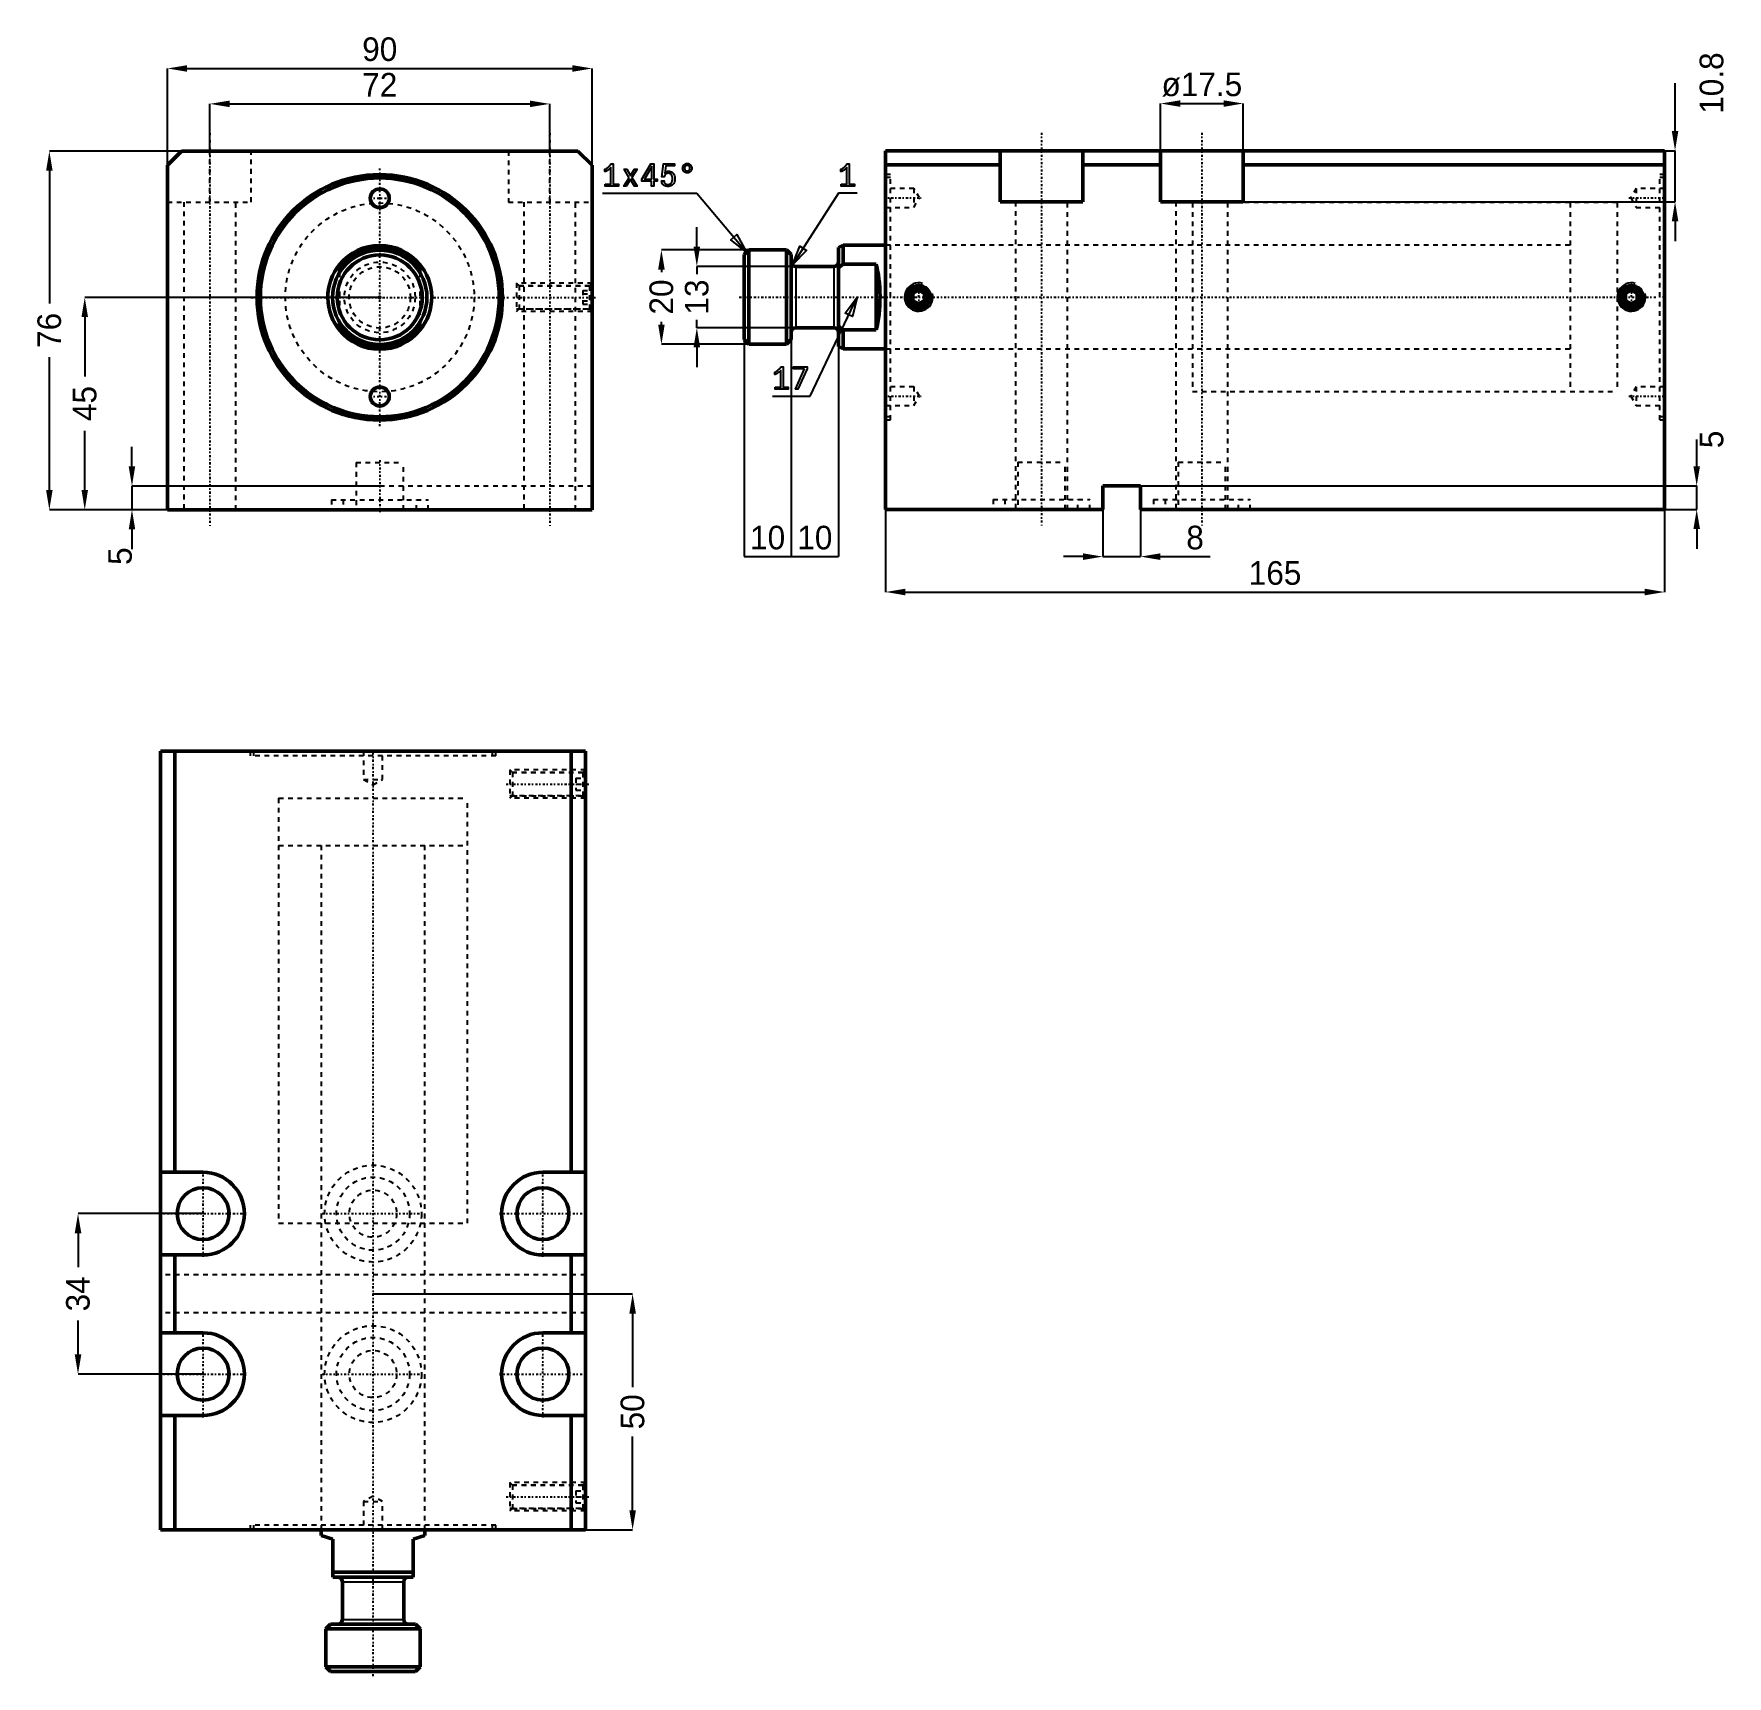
# Model space of a CAD drawing. Header units: millimetres. Extents: x -73 to 285, y -292 to 56.
import ezdxf

# ---------------------------------------------------------------- set-up
doc = ezdxf.new("R2010")
doc.units = ezdxf.units.MM
doc.linetypes.add('Center', pattern=[1.5, 0.45, -0.5, 0.05, -0.5])
doc.linetypes.add('Dashed', pattern=[2, 1, -1])
for name, color, linetype, lineweight in [('2d ConnectionPoints', 7, 'Continuous', 50), ('AM_0', 7, 'Continuous', 50), ('AM_4', 3, 'Continuous', 25), ('AM_5', 3, 'Continuous', 25), ('AM_7', 7, 'Center', 25), ('AM_9', 6, 'Dashed', 25)]:
    doc.layers.add(name, color=color, linetype=linetype, lineweight=lineweight)
doc.dimstyles.new('ISO-25', dxfattribs={"dimtxt": 2.5, "dimasz": 2.5, "dimexe": 1.25, "dimexo": 0.625, "dimtad": 1, "dimtxsty": 'Standard', "dimcen": 2.5, "dimadec": 0, "dimazin": 0, "dimtfac": 1, "dimtmove": 0, "dimatfit": 3, "dimfxl": 0, "dimarcsym": 0})

# ---------------------------------------------------------------- blocks, each defined once
blk = doc.blocks.new('1_JECX_MF_TLA_40_80_0_rod__0_in_JECX_MF_160_TLA_40_80_0__0')
at = {"layer": 'AM_0'}
for p, q in [((-8.5, 5.27), (-8.5, 6.98)), ((8.5, 6.98), (8.5, 5.27)), ((-8.5, -6.98), (-8.5, -5.27)), ((8.5, -5.27), (8.5, -6.98))]:
    blk.add_line(p, q, dxfattribs=at)
for points in [[(-8.5, 6.98), (-9.08, 6.21), (-9.58, 5.4), (-10.02, 4.54), (-10.38, 3.65), (-10.65, 2.74), (-10.85, 1.8), (-10.97, 0.84), (-11, -0.12), (-10.95, -1.07), (-10.81, -2.02), (-10.59, -2.96), (-10.3, -3.87), (-9.92, -4.75), (-9.47, -5.6), (-8.94, -6.4), (-8.5, -6.98)], [(8.5, -6.98), (9.08, -6.21), (9.58, -5.4), (10.02, -4.54), (10.38, -3.65), (10.65, -2.74), (10.85, -1.8), (10.97, -0.84), (11, 0.12), (10.95, 1.07), (10.81, 2.02), (10.59, 2.96), (10.3, 3.87), (9.92, 4.75), (9.47, 5.6), (8.94, 6.4), (8.5, 6.98)]]:
    blk.add_lwpolyline(points, dxfattribs=at)
for radius in [10, 9]:
    blk.add_circle((0, 0), radius, dxfattribs=at)
for radius, start, end in [(11, 39.4006, 140.5994), (10.5, 35.9506, 144.0494), (10.5, 215.9506, 324.0494), (11, 219.4006, 320.5994)]:
    blk.add_arc((0, 0), radius, start, end, dxfattribs=at)
at = {"layer": 'AM_9'}
for p, q in [((-8.5, 5.27), (-8.5, -5.27)), ((8.5, 5.27), (8.5, -5.27))]:
    blk.add_line(p, q, dxfattribs=at)
for radius in [7.5, 6.5]:
    blk.add_circle((0, 0), radius, dxfattribs=at)
blk = doc.blocks.new('2_JECX_MF_EXLA_40_80_0_body__0_in_JECX_MF_160_TLA_40_80_0__0')
at = {"layer": 'AM_0'}
for p, q in [((-42, 31), (-45, 28)), ((42, 31), (-42, 31)), ((45, 28), (42, 31)), ((-45, 28), (-45, -45)), ((45, -45), (45, 28)), ((-45, -45), (45, -45))]:
    blk.add_line(p, q, dxfattribs=at)
for centre, radius in [((0, 0), 26), ((0, 0), 25.3), ((0, 21), 2), ((0, -21), 2)]:
    blk.add_circle(centre, radius, dxfattribs=at)
at = {"layer": 'AM_5', "linetype": 'Dashed'}
for p, q in [((45, 3), (29, 3)), ((45, -3), (29, -3))]:
    blk.add_line(p, q, dxfattribs=at)
at = {"layer": 'AM_7'}
for p, q in [((-36, 34.8), (-36, -48.8)), ((36, 34.8), (36, -48.8)), ((0, -27.3), (0, 27.3)), ((-2.1, 21), (2.1, 21)), ((-27.3, 0), (27.3, 0)), ((28.2, 0), (45.8, 0)), ((-2.1, -21), (2.1, -21)), ((0, -34.5), (0, -45.5))]:
    blk.add_line(p, q, dxfattribs=at)
at = {"layer": 'AM_9'}
for p, q in [((-36, 20.2), (-36, 31)), ((-27.25, 20.2), (-27.25, 31)), ((27.25, 31), (27.25, 20.2)), ((36, 20.2), (36, 31)), ((-45, 20.2), (-27.25, 20.2)), ((-41.5, 20.2), (-41.5, -45)), ((-30.5, -45), (-30.5, 20.2)), ((27.25, 20.2), (45, 20.2)), ((30.5, 20.2), (30.5, -45)), ((41.5, -45), (41.5, 20.2)), ((29.54, 2.46), (29, 3)), ((29, 3), (29, -3)), ((44.5, 2.4), (29, 2.4)), ((44.46, 2.46), (29.54, 2.46)), ((29.54, 2.46), (29.54, -2.46)), ((43, 1.44), (45, 1.44)), ((43, 1.44), (43, -1.44)), ((43, 0.72), (45, 0.72)), ((45, 3), (44.46, 2.46)), ((44.46, 2.46), (44.46, -2.46)), ((45, 1.9), (44.5, 2.4)), ((44.5, 2.4), (44.5, -2.4)), ((29, -2.4), (44.5, -2.4)), ((29, -3), (29.54, -2.46)), ((29.54, -2.46), (44.46, -2.46)), ((43, -0.72), (45, -0.72)), ((43, -1.44), (45, -1.44)), ((44.46, -2.46), (45, -3)), ((44.5, -2.4), (45, -1.9)), ((-5, -35), (5, -35)), ((-5, -35), (-5, -45)), ((5, -45), (5, -35)), ((45, -40), (-45, -40)), ((-10.25, -42.9), (10.25, -42.9)), ((-10.25, -42.9), (-10.25, -45)), ((-7.75, -42.9), (-7.75, -45)), ((7.75, -45), (7.75, -42.9)), ((10.25, -45), (10.25, -42.9))]:
    blk.add_line(p, q, dxfattribs=at)
blk.add_circle((0, 0), 20, dxfattribs=at)
blk = doc.blocks.new('*D3')
at = {"layer": 'AM_5', "color": 0, "lineweight": -2}
for p, q in [((-45, 28), (-45, 48.5)), ((-40.83, 48.5), (40.83, 48.5)), ((45, 28), (45, 48.5))]:
    blk.add_line(p, q, dxfattribs=at)
at = {"layer": 'AM_5', "color": 0}
for points in [[(-40.83, 49.19), (-40.83, 47.81), (-45, 48.5)], [(40.83, 47.81), (40.83, 49.19), (45, 48.5)]]:
    blk.add_solid(points, dxfattribs=at)
at = {"layer": 'Defpoints', "color": 0}
for p in [(45, 48.5), (-45, 28), (45, 28)]:
    blk.add_point(p, dxfattribs=at)
at = {"layer": 'AM_5', "color": 0, "insert": (0, 52.55), "char_height": 5, "attachment_point": 5}
blk.add_mtext('90', dxfattribs=at)
blk = doc.blocks.new('*D4')
at = {"layer": 'AM_5', "color": 0, "lineweight": -2}
for p, q in [((-36, 31), (-36, 41)), ((-31.83, 41), (31.83, 41)), ((36, 31), (36, 41))]:
    blk.add_line(p, q, dxfattribs=at)
at = {"layer": 'AM_5', "color": 0}
for points in [[(-31.83, 41.69), (-31.83, 40.31), (-36, 41)], [(31.83, 40.31), (31.83, 41.69), (36, 41)]]:
    blk.add_solid(points, dxfattribs=at)
at = {"layer": 'Defpoints', "color": 0}
for p in [(36, 41), (-36, 31), (36, 31)]:
    blk.add_point(p, dxfattribs=at)
at = {"layer": 'AM_5', "color": 0, "insert": (0, 45.05), "char_height": 5, "attachment_point": 5}
blk.add_mtext('72', dxfattribs=at)
blk = doc.blocks.new('*D5')
at = {"layer": 'AM_5', "color": 0, "lineweight": -2}
for p, q in [((-42, 31), (-70, 31)), ((-70, 26.83), (-70, -1.31)), ((-70, -40.83), (-70, -12.69)), ((-45, -45), (-70, -45))]:
    blk.add_line(p, q, dxfattribs=at)
at = {"layer": 'AM_5', "color": 0}
for points in [[(-69.31, 26.83), (-70.69, 26.83), (-70, 31)], [(-70.69, -40.83), (-69.31, -40.83), (-70, -45)]]:
    blk.add_solid(points, dxfattribs=at)
at = {"layer": 'Defpoints', "color": 0}
for p in [(-42, 31), (-70, -45), (-45, -45)]:
    blk.add_point(p, dxfattribs=at)
at = {"layer": 'AM_5', "color": 0, "insert": (-70, -7), "char_height": 5, "attachment_point": 5, "rotation": 90}
blk.add_mtext('76', dxfattribs=at)
blk = doc.blocks.new('*D6')
at = {"layer": 'AM_5', "color": 0, "lineweight": -2}
for p, q in [((0, 0), (-62.5, 0)), ((-62.5, -4.17), (-62.5, -16.75)), ((-62.5, -40.83), (-62.5, -28.25)), ((-45, -45), (-62.5, -45))]:
    blk.add_line(p, q, dxfattribs=at)
at = {"layer": 'AM_5', "color": 0}
for points in [[(-61.81, -4.17), (-63.19, -4.17), (-62.5, 0)], [(-63.19, -40.83), (-61.81, -40.83), (-62.5, -45)]]:
    blk.add_solid(points, dxfattribs=at)
at = {"layer": 'Defpoints', "color": 0}
for p in [(0, 0), (-62.5, -45), (-45, -45)]:
    blk.add_point(p, dxfattribs=at)
at = {"layer": 'AM_5', "color": 0, "insert": (-62.5, -22.5), "char_height": 5, "attachment_point": 5, "rotation": 90}
blk.add_mtext('45', dxfattribs=at)
blk = doc.blocks.new('*D7')
at = {"layer": 'AM_5', "color": 0, "lineweight": -2}
for p, q in [((-52.5, -35.83), (-52.5, -31.67)), ((0, -40), (-52.5, -40)), ((-52.5, -40), (-52.5, -45)), ((-45, -45), (-52.5, -45)), ((-52.5, -49.17), (-52.5, -53.33))]:
    blk.add_line(p, q, dxfattribs=at)
at = {"layer": 'AM_5', "color": 0}
for points in [[(-53.19, -35.83), (-51.81, -35.83), (-52.5, -40)], [(-51.81, -49.17), (-53.19, -49.17), (-52.5, -45)]]:
    blk.add_solid(points, dxfattribs=at)
at = {"layer": 'Defpoints', "color": 0}
for p in [(0, -40), (-52.5, -45), (-45, -45)]:
    blk.add_point(p, dxfattribs=at)
at = {"layer": 'AM_5', "color": 0, "insert": (-55, -54.83), "char_height": 5, "attachment_point": 5, "rotation": 90}
blk.add_mtext('5', dxfattribs=at)
blk = doc.blocks.new('1_JECX_MF_TLA_40_80_0_rod__0_in_JECX_MF_160_TLA_40_80_0__4')
at = {"layer": 'AM_0'}
for p, q in [((-11, 0), (-11, -1.19)), ((11, -1.19), (11, 0)), ((-8.5, -2), (-11, -1.19)), ((-8.5, -10), (-8.5, -2)), ((11, -1.19), (8.5, -2)), ((8.5, -2), (8.5, -10)), ((-8.5, -9), (8.5, -9)), ((-8.5, -10), (8.5, -10)), ((-6.5, -11), (-6.5, -19)), ((6.5, -19), (6.5, -11)), ((-9, -20), (-10, -21)), ((-10, -21), (-10, -29)), ((-10, -21), (10, -21)), ((-9, -20), (9, -20)), ((10, -21), (9, -20)), ((10, -29), (10, -21)), ((-10, -29), (10, -29)), ((-10, -29), (-9, -30)), ((-9, -30), (9, -30)), ((9, -30), (10, -29))]:
    blk.add_line(p, q, dxfattribs=at)
for centre, start, end in [((-7.5, -11), 360, 90), ((7.5, -11), 90, 180), ((-7.5, -19), 270, 0), ((7.5, -19), 180, 270)]:
    blk.add_arc(centre, 1, start, end, dxfattribs=at)
at = {"layer": 'AM_4'}
for p, q in [((-6.5, -11), (6.5, -11)), ((-6.5, -19), (6.5, -19))]:
    blk.add_line(p, q, dxfattribs=at)
at = {"layer": 'AM_7'}
blk.add_line((0, -31), (0, 165.36), dxfattribs=at)
at = {"layer": 'AM_9'}
for p, q in [((-20, 155), (20, 155)), ((-20, 155), (-20, 145)), ((20, 145), (20, 155)), ((-20, 145), (20, 145)), ((-11, 145), (-11, 0)), ((11, 0), (11, 145))]:
    blk.add_line(p, q, dxfattribs=at)
blk = doc.blocks.new('2_JECX_MF_EXLA_40_80_0_body__0_in_JECX_MF_160_TLA_40_80_0__4')
at = {"layer": 'AM_0'}
for p, q in [((45, 165), (-45, 165)), ((-45, 165), (-45, 0)), ((-42, 165), (-42, 75.75)), ((42, 165), (42, 75.75)), ((45, 165), (45, 0)), ((-36, 75.75), (-45, 75.75)), ((45, 75.75), (36, 75.75)), ((-45, 58.25), (-36, 58.25)), ((-42, 58.25), (-42, 41.75)), ((36, 58.25), (45, 58.25)), ((42, 58.25), (42, 41.75)), ((-36, 41.75), (-45, 41.75)), ((45, 41.75), (36, 41.75)), ((-45, 24.25), (-36, 24.25)), ((-42, 24.25), (-42, 0)), ((36, 24.25), (45, 24.25)), ((42, 24.25), (42, 0)), ((45, 0), (-45, 0))]:
    blk.add_line(p, q, dxfattribs=at)
for centre in [(-36, 67), (36, 67), (-36, 33), (36, 33)]:
    blk.add_circle(centre, 5.5, dxfattribs=at)
for centre, start, end in [((-36, 67), 270, 90), ((36, 67), 90, 270), ((-36, 33), 270, 90), ((36, 33), 90, 270)]:
    blk.add_arc(centre, 8.75, start, end, dxfattribs=at)
at = {"layer": 'AM_5', "linetype": 'Dashed'}
for p, q in [((45, 161), (29, 161)), ((45, 155), (29, 155)), ((45, 10), (29, 10)), ((45, 4), (29, 4))]:
    blk.add_line(p, q, dxfattribs=at)
at = {"layer": 'AM_7'}
for p, q in [((28.2, 158), (45.8, 158)), ((-36, 57.8125), (-36, 76.1875)), ((36, 57.8125), (36, 76.1875)), ((-45.1875, 67), (-26.8125, 67)), ((-10.7625, 67), (10.7625, 67)), ((26.8125, 67), (45.1875, 67)), ((-36, 23.8125), (-36, 42.1875)), ((36, 23.8125), (36, 42.1875)), ((-45.1875, 33), (-26.8125, 33)), ((-10.7625, 33), (10.7625, 33)), ((26.8125, 33), (45.1875, 33)), ((28.2, 7), (45.8, 7))]:
    blk.add_line(p, q, dxfattribs=at)
at = {"layer": 'AM_9'}
for p, q in [((-26, 165), (-26, 164)), ((26, 164), (-26, 164)), ((-25.3, 165), (-25.3, 164)), ((-2, 165), (-2, 159)), ((2, 159), (2, 165)), ((25.3, 164), (25.3, 165)), ((26, 164), (26, 165)), ((-2, 159), (0, 157.8453)), ((-2, 159), (2, 159)), ((0, 157.8453), (2, 159)), ((29, 161), (29, 155)), ((29.5415, 160.4585), (29, 161)), ((44.5, 160.4), (29, 160.4)), ((44.4585, 160.4585), (29.5415, 160.4585)), ((29.5415, 160.4585), (29.5415, 155.5415)), ((43, 159.25), (45, 159.25)), ((43, 159.25), (43, 156.75)), ((43, 158), (45, 158)), ((45, 161), (44.4585, 160.4585)), ((44.4585, 160.4585), (44.4585, 155.5415)), ((44.5, 160.4), (44.5, 155.6)), ((45, 159.9), (44.5, 160.4)), ((-20, 155), (20, 155)), ((-20, 155), (-20, 65)), ((20, 65), (20, 155)), ((29, 155.6), (44.5, 155.6)), ((29, 155), (29.5415, 155.5415)), ((29.5415, 155.5415), (44.4585, 155.5415)), ((43, 156.75), (45, 156.75)), ((44.4585, 155.5415), (45, 155)), ((44.5, 155.6), (45, 156.1)), ((-20, 65), (20, 65)), ((-11, 65), (-11, 0)), ((11, 0), (11, 65)), ((45, 54), (-45, 54)), ((45, 46), (-45, 46)), ((29, 10), (29, 4)), ((29.5415, 9.4585), (29, 10)), ((44.5, 9.4), (29, 9.4)), ((44.4585, 9.4585), (29.5415, 9.4585)), ((29.5415, 9.4585), (29.5415, 4.5415)), ((43, 8.25), (45, 8.25)), ((43, 8.25), (43, 5.75)), ((45, 10), (44.4585, 9.4585)), ((44.4585, 9.4585), (44.4585, 4.5415)), ((45, 8.9), (44.5, 9.4)), ((44.5, 9.4), (44.5, 4.6)), ((0, 7.1547), (-2, 6)), ((-2, 6), (-2, 0)), ((-2, 6), (2, 6)), ((2, 6), (0, 7.1547)), ((2, 0), (2, 6)), ((29, 4.6), (44.5, 4.6)), ((29, 4), (29.5415, 4.5415)), ((29.5415, 4.5415), (44.4585, 4.5415)), ((43, 7), (45, 7)), ((43, 5.75), (45, 5.75)), ((44.4585, 4.5415), (45, 4)), ((44.5, 4.6), (45, 5.1)), ((26, 1), (-26, 1)), ((-26, 1), (-26, 0)), ((-25.3, 1), (-25.3, 0)), ((25.3, 0), (25.3, 1)), ((26, 0), (26, 1))]:
    blk.add_line(p, q, dxfattribs=at)
for centre, radius in [((0, 67), 10.25), ((0, 67), 7.75), ((0, 67), 5), ((0, 33), 10.25), ((0, 33), 7.75), ((0, 33), 5)]:
    blk.add_circle(centre, radius, dxfattribs=at)
blk = doc.blocks.new('*D13')
at = {"layer": 'AM_5', "color": 0, "lineweight": -2}
for p, q in [((-1.43, -211.14), (53.57, -211.14)), ((53.57, -215.31), (53.57, -230.89)), ((53.57, -256.98), (53.57, -241.39)), ((43.57, -261.14), (53.57, -261.14))]:
    blk.add_line(p, q, dxfattribs=at)
at = {"layer": 'AM_5', "color": 0}
for points in [[(52.88, -215.31), (54.27, -215.31), (53.57, -211.14)], [(52.88, -256.98), (54.27, -256.98), (53.57, -261.14)]]:
    blk.add_solid(points, dxfattribs=at)
at = {"layer": 'Defpoints', "color": 0}
for p in [(-1.43, -211.14), (53.57, -211.14), (43.57, -261.14)]:
    blk.add_point(p, dxfattribs=at)
at = {"layer": 'AM_5', "color": 0, "insert": (53.57, -236.14), "char_height": 5, "attachment_point": 5, "rotation": 90}
blk.add_mtext('50', dxfattribs=at)
blk = doc.blocks.new('*D14')
at = {"layer": 'AM_5', "color": 0, "lineweight": -2}
for p, q in [((-37.43, -194.14), (-63.93, -194.14)), ((-63.93, -198.31), (-63.93, -205.48)), ((-63.93, -223.98), (-63.93, -216.81)), ((-37.43, -228.14), (-63.93, -228.14))]:
    blk.add_line(p, q, dxfattribs=at)
at = {"layer": 'AM_5', "color": 0}
for points in [[(-64.62, -198.31), (-63.23, -198.31), (-63.93, -194.14)], [(-64.62, -223.98), (-63.23, -223.98), (-63.93, -228.14)]]:
    blk.add_solid(points, dxfattribs=at)
at = {"layer": 'Defpoints', "color": 0}
for p in [(-63.93, -194.14), (-37.43, -194.14), (-37.43, -228.14)]:
    blk.add_point(p, dxfattribs=at)
at = {"layer": 'AM_5', "color": 0, "insert": (-63.93, -211.14), "char_height": 5, "attachment_point": 5, "rotation": 90}
blk.add_mtext('34', dxfattribs=at)
blk = doc.blocks.new('1_JECX_MF_TLA_40_80_0_rod__0_in_JECX_MF_160_TLA_40_80_0__2')
at = {"layer": 'AM_0'}
for p, q in [((-9, 11), (-10, 10.5)), ((0, 11), (-9, 11)), ((-9, 11), (-9, 6.98)), ((-29, 10), (-30, 9)), ((-30, 9), (-30, -9)), ((-29, 10), (-29, -10)), ((-21, 10), (-29, 10)), ((-21, 10), (-21, -10)), ((-20, 9), (-21, 10)), ((-20, 9), (-20, -9)), ((-10, 10.5), (-10, -10.5)), ((-11, 6.5), (-19, 6.5)), ((-9, 6.98), (-10, 6.16)), ((-2, 6.98), (-9, 6.98)), ((-2, 6.98), (-2, -6.98)), ((-19, -6.5), (-11, -6.5)), ((-10, -6.16), (-9, -6.98)), ((-9, -6.98), (-2, -6.98)), ((-9, -6.98), (-9, -11)), ((-30, -9), (-29, -10)), ((-29, -10), (-21, -10)), ((-21, -10), (-20, -9)), ((-10, -10.5), (-9, -11)), ((-9, -11), (0, -11))]:
    blk.add_line(p, q, dxfattribs=at)
blk.add_lwpolyline([(-2, -6.98), (-1.81, -6.21), (-1.65, -5.4), (-1.51, -4.54), (-1.39, -3.65), (-1.3, -2.74), (-1.24, -1.8), (-1.2, -0.84), (-1.19, 0.12), (-1.2, 1.07), (-1.25, 2.02), (-1.32, 2.96), (-1.42, 3.87), (-1.54, 4.75), (-1.69, 5.6), (-1.86, 6.4), (-2, 6.98)], dxfattribs=at)
for centre, start, end in [((-19, 7.5), 180, 270), ((-11, 7.5), 270, 0), ((-19, -7.5), 90, 180), ((-11, -7.5), 360, 90)]:
    blk.add_arc(centre, 1, start, end, dxfattribs=at)
at = {"layer": 'AM_4'}
for p, q in [((-19, 6.5), (-19, -6.5)), ((-11, 6.5), (-11, -6.5))]:
    blk.add_line(p, q, dxfattribs=at)
at = {"layer": 'AM_7'}
blk.add_line((-31, 0), (163.25, 0), dxfattribs=at)
at = {"layer": 'AM_9'}
for p, q in [((155, 20), (145, 20)), ((145, 20), (145, -20)), ((155, 20), (155, -20)), ((145, 11), (0, 11)), ((0, -11), (145, -11)), ((145, -20), (155, -20))]:
    blk.add_line(p, q, dxfattribs=at)
blk = doc.blocks.new('2_JECX_MF_EXLA_40_80_0_body__0_in_JECX_MF_160_TLA_40_80_0__2')
at = {"layer": 'AM_0'}
for p, q in [((0, -45), (0, 31)), ((165, 31), (0, 31)), ((24.25, 31), (24.25, 20.2)), ((41.75, 20.2), (41.75, 31)), ((58.25, 31), (58.25, 20.2)), ((75.75, 20.2), (75.75, 31)), ((165, -45), (165, 31)), ((24.25, 28), (0, 28)), ((58.25, 28), (41.75, 28)), ((165, 28), (75.75, 28)), ((24.25, 20.2), (41.75, 20.2)), ((58.25, 20.2), (75.75, 20.2)), ((7, 1.44), (5.75, 0.72)), ((5.75, 0.72), (5.75, -0.72)), ((8.25, 0.72), (7, 1.44)), ((8.25, -0.72), (8.25, 0.72)), ((158, 1.44), (156.75, 0.72)), ((156.75, 0.72), (156.75, -0.72)), ((159.25, 0.72), (158, 1.44)), ((159.25, -0.72), (159.25, 0.72)), ((5.75, -0.72), (7, -1.44)), ((7, -1.44), (8.25, -0.72)), ((156.75, -0.72), (158, -1.44)), ((158, -1.44), (159.25, -0.72)), ((46, -40), (46, -45)), ((54, -40), (46, -40)), ((54, -45), (54, -40)), ((46, -45), (0, -45)), ((165, -45), (54, -45))]:
    blk.add_line(p, q, dxfattribs=at)
for centre, radius in [((7, 0), 2.46), ((7, 0), 2.4), ((7, 0), 1.9), ((158, 0), 2.46), ((158, 0), 2.4), ((158, 0), 1.9)]:
    blk.add_circle(centre, radius, dxfattribs=at)
at = {"layer": 'AM_5'}
for centre in [(7, 0), (158, 0)]:
    blk.add_arc(centre, 3, 75, 15, dxfattribs=at)
at = {"layer": 'AM_7'}
for p, q in [((33, 34.8), (33, -48.8)), ((67, 34.8), (67, -48.8)), ((-0.36, 21), (7.51, 21)), ((157.49, 21), (165.36, 21)), ((7, -3.15), (7, 3.15)), ((158, -3.15), (158, 3.15)), ((165.05, 0), (163.95, 0)), ((-0.36, -21), (7.51, -21)), ((157.49, -21), (165.36, -21))]:
    blk.add_line(p, q, dxfattribs=at)
at = {"layer": 'AM_9'}
for p, q in [((1, 26), (0, 26)), ((1, 25.3), (0, 25.3)), ((1, -26), (1, 26)), ((164, -26), (164, 26)), ((165, 26), (164, 26)), ((165, 25.3), (164, 25.3)), ((6, 23), (0, 23)), ((7.15, 21), (6, 23)), ((6, 23), (6, 19)), ((159, 23), (157.85, 21)), ((165, 23), (159, 23)), ((159, 23), (159, 19)), ((0, 19), (6, 19)), ((6, 19), (7.15, 21)), ((27.5, 20.2), (27.5, -45)), ((38.5, -45), (38.5, 20.2)), ((61.5, 20.2), (61.5, -45)), ((155, 20), (65, 20)), ((65, 20), (65, -20)), ((72.5, -45), (72.5, 20.2)), ((155, 20), (155, -20)), ((157.85, 21), (159, 19)), ((159, 19), (165, 19)), ((65, 11), (0, 11)), ((0, -11), (65, -11)), ((6, -19), (0, -19)), ((7.15, -21), (6, -19)), ((6, -19), (6, -23)), ((6, -23), (7.15, -21)), ((65, -20), (155, -20)), ((159, -19), (157.85, -21)), ((157.85, -21), (159, -23)), ((165, -19), (159, -19)), ((159, -19), (159, -23)), ((0, -23), (6, -23)), ((159, -23), (165, -23)), ((0, -25.3), (1, -25.3)), ((0, -26), (1, -26)), ((164, -25.3), (165, -25.3)), ((164, -26), (165, -26)), ((28, -35), (38, -35)), ((28, -35), (28, -45)), ((38, -45), (38, -35)), ((62, -35), (72, -35)), ((62, -35), (62, -45)), ((72, -45), (72, -35)), ((22.75, -42.9), (43.25, -42.9)), ((22.75, -42.9), (22.75, -45)), ((25.25, -42.9), (25.25, -45)), ((40.75, -45), (40.75, -42.9)), ((43.25, -45), (43.25, -42.9)), ((56.75, -42.9), (77.25, -42.9)), ((56.75, -42.9), (56.75, -45)), ((59.25, -42.9), (59.25, -45)), ((74.75, -45), (74.75, -42.9)), ((77.25, -45), (77.25, -42.9))]:
    blk.add_line(p, q, dxfattribs=at)
blk = doc.blocks.new('*D27')
at = {"layer": 'AM_5', "color": 0, "lineweight": -2}
for p, q in [((165.43, 31.07), (165.43, 41.07)), ((169.6, 41.07), (178.76, 41.07)), ((182.93, 31.07), (182.93, 41.07))]:
    blk.add_line(p, q, dxfattribs=at)
at = {"layer": 'AM_5', "color": 0}
for points in [[(169.6, 41.76), (169.6, 40.37), (165.43, 41.07)], [(178.76, 41.76), (178.76, 40.37), (182.93, 41.07)]]:
    blk.add_solid(points, dxfattribs=at)
at = {"layer": 'Defpoints', "color": 0}
for p in [(182.93, 41.07), (165.43, 31.07), (182.93, 31.07)]:
    blk.add_point(p, dxfattribs=at)
at = {"layer": 'AM_5', "color": 0, "insert": (174.18, 45.07), "char_height": 5, "attachment_point": 5}
blk.add_mtext('ø17.5', dxfattribs=at)
blk = doc.blocks.new('*D28')
at = {"layer": 'AM_5', "color": 0, "lineweight": -2}
for p, q in [((274.43, 35.23), (274.43, 45.4)), ((182.93, 31.07), (274.43, 31.07)), ((274.43, 20.27), (274.43, 31.07)), ((182.93, 20.27), (274.43, 20.27)), ((274.43, 16.1), (274.43, 11.93))]:
    blk.add_line(p, q, dxfattribs=at)
at = {"layer": 'AM_5', "color": 0}
for points in [[(273.73, 35.23), (275.12, 35.23), (274.43, 31.07)], [(273.73, 16.1), (275.12, 16.1), (274.43, 20.27)]]:
    blk.add_solid(points, dxfattribs=at)
at = {"layer": 'Defpoints', "color": 0}
for p in [(182.93, 31.07), (274.43, 31.07), (182.93, 20.27)]:
    blk.add_point(p, dxfattribs=at)
at = {"layer": 'AM_5', "color": 0, "insert": (282.18, 45.4), "char_height": 5, "attachment_point": 5, "rotation": 90}
blk.add_mtext('10.8', dxfattribs=at)
blk = doc.blocks.new('*D29')
at = {"layer": 'AM_5', "color": 0, "lineweight": -2}
for p, q in [((107.18, -44.93), (107.18, -62.43)), ((272.18, -44.93), (272.18, -62.43)), ((111.35, -62.43), (268.01, -62.43))]:
    blk.add_line(p, q, dxfattribs=at)
at = {"layer": 'AM_5', "color": 0}
for points in [[(111.35, -61.74), (111.35, -63.13), (107.18, -62.43)], [(268.01, -61.74), (268.01, -63.13), (272.18, -62.43)]]:
    blk.add_solid(points, dxfattribs=at)
at = {"layer": 'Defpoints', "color": 0}
for p in [(107.18, -44.93), (272.18, -44.93), (272.18, -62.43)]:
    blk.add_point(p, dxfattribs=at)
at = {"layer": 'AM_5', "color": 0, "insert": (189.68, -58.43), "char_height": 5, "attachment_point": 5}
blk.add_mtext('165', dxfattribs=at)
blk = doc.blocks.new('*D30')
at = {"layer": 'AM_5', "color": 0, "lineweight": -2}
for p, q in [((87.18, -8.93), (87.18, -54.93)), ((97.18, -7.43), (97.18, -54.93)), ((87.18, -54.93), (97.18, -54.93))]:
    blk.add_line(p, q, dxfattribs=at)
at = {"layer": 'Defpoints', "color": 0}
for p in [(87.18, -8.93), (97.18, -7.43), (97.18, -54.93)]:
    blk.add_point(p, dxfattribs=at)
at = {"layer": 'AM_5', "color": 0, "insert": (92.18, -50.93), "char_height": 5, "attachment_point": 5}
blk.add_mtext('10', dxfattribs=at)
blk = doc.blocks.new('*D31')
at = {"layer": 'AM_5', "color": 0, "lineweight": -2}
for p, q in [((77.18, -8.93), (77.18, -54.93)), ((87.18, -8.93), (87.18, -54.93)), ((77.18, -54.93), (87.18, -54.93))]:
    blk.add_line(p, q, dxfattribs=at)
at = {"layer": 'Defpoints', "color": 0}
for p in [(77.18, -8.93), (87.18, -8.93), (87.18, -54.93)]:
    blk.add_point(p, dxfattribs=at)
at = {"layer": 'AM_5', "color": 0, "insert": (82.18, -50.93), "char_height": 5, "attachment_point": 5}
blk.add_mtext('10', dxfattribs=at)
blk = doc.blocks.new('*D32')
at = {"layer": 'AM_5', "color": 0, "lineweight": -2}
for p, q in [((78.18, 10.07), (59.68, 10.07)), ((59.68, 5.9), (59.68, 5.32)), ((59.68, -5.77), (59.68, -5.18)), ((78.18, -9.93), (59.68, -9.93))]:
    blk.add_line(p, q, dxfattribs=at)
at = {"layer": 'AM_5', "color": 0}
for points in [[(58.98, 5.9), (60.37, 5.9), (59.68, 10.07)], [(58.98, -5.77), (60.37, -5.77), (59.68, -9.93)]]:
    blk.add_solid(points, dxfattribs=at)
at = {"layer": 'Defpoints', "color": 0}
for p in [(59.68, 10.07), (78.18, 10.07), (78.18, -9.93)]:
    blk.add_point(p, dxfattribs=at)
at = {"layer": 'AM_5', "color": 0, "insert": (59.68, 0.07), "char_height": 5, "attachment_point": 5, "rotation": 90}
blk.add_mtext('20', dxfattribs=at)
blk = doc.blocks.new('*D33')
at = {"layer": 'AM_5', "color": 0, "lineweight": -2}
for p, q in [((67.18, 10.73), (67.18, 14.9)), ((88.18, 6.57), (67.18, 6.57)), ((67.18, 6.57), (67.18, 4.9)), ((67.18, -6.43), (67.18, -4.77)), ((88.18, -6.43), (67.18, -6.43)), ((67.18, -10.6), (67.18, -14.77))]:
    blk.add_line(p, q, dxfattribs=at)
at = {"layer": 'AM_5', "color": 0}
for points in [[(66.48, 10.73), (67.87, 10.73), (67.18, 6.57)], [(66.48, -10.6), (67.87, -10.6), (67.18, -6.43)]]:
    blk.add_solid(points, dxfattribs=at)
at = {"layer": 'Defpoints', "color": 0}
for p in [(67.18, 6.57), (88.18, 6.57), (88.18, -6.43)]:
    blk.add_point(p, dxfattribs=at)
at = {"layer": 'AM_5', "color": 0, "insert": (67.18, 0.07), "char_height": 5, "attachment_point": 5, "rotation": 90}
blk.add_mtext('13', dxfattribs=at)
blk = doc.blocks.new('*D34')
at = {"layer": 'AM_5', "color": 0, "lineweight": -2}
for p, q in [((153.18, -39.93), (153.18, -54.93)), ((161.18, -44.93), (161.18, -54.93)), ((149.01, -54.93), (144.85, -54.93)), ((153.18, -54.93), (161.18, -54.93)), ((165.35, -54.93), (175.9, -54.93))]:
    blk.add_line(p, q, dxfattribs=at)
at = {"layer": 'AM_5', "color": 0}
for points in [[(149.01, -54.24), (149.01, -55.63), (153.18, -54.93)], [(165.35, -54.24), (165.35, -55.63), (161.18, -54.93)]]:
    blk.add_solid(points, dxfattribs=at)
at = {"layer": 'Defpoints', "color": 0}
for p in [(153.18, -39.93), (161.18, -44.93), (161.18, -54.93)]:
    blk.add_point(p, dxfattribs=at)
at = {"layer": 'AM_5', "color": 0, "insert": (172.73, -50.93), "char_height": 5, "attachment_point": 5}
blk.add_mtext('8', dxfattribs=at)
blk = doc.blocks.new('*D35')
at = {"layer": 'AM_5', "color": 0, "lineweight": -2}
for p, q in [((279.01, -35.77), (279.01, -30.1)), ((153.18, -39.93), (279.01, -39.93)), ((279.01, -44.93), (279.01, -39.93)), ((161.18, -44.93), (279.01, -44.93)), ((279.01, -49.1), (279.01, -53.27))]:
    blk.add_line(p, q, dxfattribs=at)
at = {"layer": 'AM_5', "color": 0}
for points in [[(278.32, -35.77), (279.71, -35.77), (279.01, -39.93)], [(278.32, -49.1), (279.71, -49.1), (279.01, -44.93)]]:
    blk.add_solid(points, dxfattribs=at)
at = {"layer": 'Defpoints', "color": 0}
for p in [(153.18, -39.93), (161.18, -44.93), (279.01, -44.93)]:
    blk.add_point(p, dxfattribs=at)
at = {"layer": 'AM_5', "color": 0, "insert": (282.18, -30.1), "char_height": 5, "attachment_point": 5, "rotation": 90}
blk.add_mtext('5', dxfattribs=at)

msp = doc.modelspace()

# ---------------------------------------------------------------- linework, layer by layer
at = {"layer": '2d ConnectionPoints'}
for p in [(0, 0), (107.179, 0.068), (-1.426, -261.143)]:
    msp.add_point(p, dxfattribs=at)
at = {"layer": 'AM_5'}
for p, q in [((47.179, 22.068), (67.179, 22.068)), ((67.179, 22.068), (77.679, 9.568)), ((97.179, 22.068), (87.472, 6.861)), ((101.179, 22.068), (97.179, 22.068)), ((91.179, -20.932), (101.179, 0.068)), ((83.179, -20.932), (91.179, -20.932))]:
    msp.add_line(p, q, dxfattribs=at)
for points in [[(47.787, 23.984), (48.983, 23.984), (48.983, 27.5), (48.983, 27.5), (48.919, 27.436), (48.81, 27.335), (48.81, 27.335), (48.687, 27.229), (48.596, 27.156), (48.596, 27.156), (48.503, 27.083), (48.361, 26.98), (48.361, 26.98), (48.218, 26.884), (48.122, 26.824), (48.122, 26.824), (48.028, 26.77), (47.898, 26.704), (47.898, 26.704), (47.781, 26.657), (47.709, 26.636), (47.709, 27.13), (47.709, 27.13), (47.798, 27.172), (47.938, 27.252), (47.938, 27.252), (48.086, 27.352), (48.188, 27.431), (48.188, 27.431), (48.292, 27.514), (48.442, 27.644), (48.442, 27.644), (48.587, 27.778), (48.681, 27.871), (48.681, 27.871), (48.769, 27.962), (48.888, 28.09), (48.888, 28.09), (48.99, 28.208), (49.048, 28.28), (49.464, 28.28), (49.464, 23.984), (50.55, 23.984), (50.55, 23.568), (47.787, 23.568), (47.787, 23.984)], [(52.85, 25.352), (51.751, 27.143), (52.32, 27.143), (53.139, 25.788), (54, 27.143), (54.517, 27.143), (53.432, 25.394), (54.569, 23.568), (53.994, 23.568), (53.129, 24.972), (52.216, 23.568), (51.69, 23.568), (52.85, 25.352)], [(57.604, 24.608), (55.498, 24.608), (55.498, 25.03), (57.415, 28.28), (58.059, 28.28), (58.059, 25.047), (58.761, 25.047), (58.761, 24.608), (58.059, 24.608), (58.059, 23.568), (57.604, 23.568), (57.604, 24.608)], [(57.61, 25.047), (57.61, 27.734), (56.057, 25.047), (57.61, 25.047)], [(61.061, 23.509), (61.061, 23.509), (60.914, 23.514), (60.705, 23.541), (60.705, 23.541), (60.509, 23.589), (60.385, 23.635), (60.385, 23.635), (60.269, 23.69), (60.113, 23.794), (60.113, 23.794), (59.98, 23.923), (59.902, 24.023), (59.902, 24.023), (59.838, 24.134), (59.767, 24.32), (59.767, 24.32), (59.729, 24.531), (59.722, 24.686), (60.229, 24.686), (60.229, 24.686), (60.239, 24.54), (60.288, 24.35), (60.288, 24.35), (60.38, 24.193), (60.465, 24.107), (60.465, 24.107), (60.565, 24.037), (60.737, 23.961), (60.737, 23.961), (60.934, 23.92), (61.081, 23.912), (61.081, 23.912), (61.206, 23.919), (61.378, 23.955), (61.378, 23.955), (61.53, 24.023), (61.62, 24.085), (61.62, 24.085), (61.701, 24.158), (61.806, 24.284), (61.806, 24.284), (61.891, 24.429), (61.935, 24.536), (61.935, 24.536), (61.972, 24.65), (62.011, 24.829), (62.011, 24.829), (62.032, 25.017), (62.036, 25.147), (62.036, 25.147), (62.032, 25.267), (62.012, 25.44), (62.012, 25.44), (61.974, 25.607), (61.939, 25.715), (61.939, 25.715), (61.896, 25.816), (61.816, 25.954), (61.816, 25.954), (61.718, 26.073), (61.643, 26.142), (61.643, 26.142), (61.56, 26.2), (61.421, 26.264), (61.421, 26.264), (61.265, 26.298), (61.152, 26.304), (61.152, 26.304), (61.031, 26.296), (60.861, 26.255), (60.861, 26.255), (60.704, 26.178), (60.606, 26.106), (60.606, 26.106), (60.517, 26.021), (60.408, 25.871), (60.408, 25.871), (60.326, 25.695), (60.288, 25.563), (59.794, 25.563), (60.132, 28.293), (62.426, 28.293), (62.426, 27.871), (60.593, 27.871), (60.385, 26.308), (60.385, 26.308), (60.454, 26.392), (60.561, 26.501), (60.561, 26.501), (60.674, 26.592), (60.752, 26.641), (60.752, 26.641), (60.834, 26.681), (60.968, 26.725), (60.968, 26.725), (61.113, 26.748), (61.217, 26.753), (61.217, 26.753), (61.377, 26.744), (61.599, 26.699), (61.599, 26.699), (61.802, 26.616), (61.926, 26.538), (61.926, 26.538), (62.04, 26.446), (62.189, 26.285), (62.189, 26.285), (62.313, 26.096), (62.381, 25.955), (62.381, 25.955), (62.437, 25.804), (62.498, 25.565), (62.498, 25.565), (62.53, 25.312), (62.537, 25.134), (62.537, 25.134), (62.529, 24.948), (62.49, 24.684), (62.49, 24.684), (62.418, 24.44), (62.351, 24.288), (62.351, 24.288), (62.271, 24.147), (62.129, 23.96), (62.129, 23.96), (61.959, 23.803), (61.831, 23.714), (61.831, 23.714), (61.693, 23.64), (61.471, 23.561), (61.471, 23.561), (61.231, 23.518), (61.061, 23.509)], [(65.136, 26.363), (65.136, 26.363), (65.033, 26.368), (64.886, 26.397), (64.886, 26.397), (64.745, 26.449), (64.655, 26.498), (64.655, 26.498), (64.57, 26.556), (64.457, 26.657), (64.457, 26.657), (64.36, 26.775), (64.304, 26.863), (64.304, 26.863), (64.257, 26.957), (64.206, 27.104), (64.206, 27.104), (64.179, 27.258), (64.174, 27.364), (64.174, 27.364), (64.179, 27.47), (64.206, 27.624), (64.206, 27.624), (64.257, 27.771), (64.304, 27.864), (64.304, 27.864), (64.36, 27.953), (64.457, 28.071), (64.457, 28.071), (64.57, 28.172), (64.655, 28.23), (64.655, 28.23), (64.745, 28.279), (64.886, 28.331), (64.886, 28.331), (65.033, 28.36), (65.136, 28.365), (65.136, 28.365), (65.238, 28.36), (65.386, 28.331), (65.386, 28.331), (65.526, 28.279), (65.615, 28.23), (65.615, 28.23), (65.699, 28.172), (65.812, 28.072), (65.812, 28.072), (65.908, 27.954), (65.963, 27.866), (65.963, 27.866), (66.009, 27.773), (66.059, 27.626), (66.059, 27.626), (66.086, 27.471), (66.091, 27.364), (66.091, 27.364), (66.086, 27.256), (66.059, 27.102), (66.059, 27.102), (66.009, 26.955), (65.963, 26.862), (65.963, 26.862), (65.908, 26.774), (65.812, 26.656), (65.812, 26.656), (65.699, 26.555), (65.615, 26.498), (65.615, 26.498), (65.526, 26.449), (65.386, 26.397), (65.386, 26.397), (65.238, 26.368), (65.136, 26.363)], [(65.136, 26.759), (65.136, 26.759), (65.197, 26.763), (65.286, 26.78), (65.286, 26.78), (65.371, 26.811), (65.425, 26.841), (65.425, 26.841), (65.476, 26.875), (65.545, 26.937), (65.545, 26.937), (65.603, 27.008), (65.636, 27.062), (65.636, 27.062), (65.664, 27.118), (65.695, 27.207), (65.695, 27.207), (65.711, 27.3), (65.714, 27.364), (65.714, 27.364), (65.711, 27.428), (65.695, 27.521), (65.695, 27.521), (65.664, 27.609), (65.636, 27.666), (65.636, 27.666), (65.603, 27.72), (65.545, 27.791), (65.545, 27.791), (65.476, 27.852), (65.425, 27.887), (65.425, 27.887), (65.371, 27.916), (65.286, 27.948), (65.286, 27.948), (65.197, 27.965), (65.136, 27.968), (65.136, 27.968), (65.074, 27.965), (64.985, 27.948), (64.985, 27.948), (64.9, 27.916), (64.845, 27.887), (64.845, 27.887), (64.793, 27.852), (64.724, 27.791), (64.724, 27.791), (64.665, 27.72), (64.63, 27.666), (64.63, 27.666), (64.602, 27.609), (64.571, 27.521), (64.571, 27.521), (64.554, 27.428), (64.551, 27.364), (64.551, 27.364), (64.554, 27.3), (64.571, 27.207), (64.571, 27.207), (64.602, 27.118), (64.63, 27.062), (64.63, 27.062), (64.665, 27.008), (64.724, 26.937), (64.724, 26.937), (64.793, 26.875), (64.845, 26.841), (64.845, 26.841), (64.9, 26.811), (64.985, 26.78), (64.985, 26.78), (65.074, 26.763), (65.136, 26.759)], [(97.787, 23.984), (98.983, 23.984), (98.983, 27.5), (98.983, 27.5), (98.919, 27.436), (98.81, 27.335), (98.81, 27.335), (98.687, 27.229), (98.596, 27.156), (98.596, 27.156), (98.503, 27.083), (98.361, 26.98), (98.361, 26.98), (98.218, 26.884), (98.122, 26.824), (98.122, 26.824), (98.028, 26.77), (97.898, 26.704), (97.898, 26.704), (97.781, 26.657), (97.709, 26.636), (97.709, 27.13), (97.709, 27.13), (97.798, 27.172), (97.938, 27.252), (97.938, 27.252), (98.086, 27.352), (98.188, 27.431), (98.188, 27.431), (98.292, 27.514), (98.442, 27.644), (98.442, 27.644), (98.587, 27.778), (98.681, 27.871), (98.681, 27.871), (98.769, 27.962), (98.888, 28.09), (98.888, 28.09), (98.99, 28.208), (99.048, 28.28), (99.464, 28.28), (99.464, 23.984), (100.55, 23.984), (100.55, 23.568), (97.787, 23.568), (97.787, 23.984)], [(77.679, 9.568), (74.361, 12.222), (75.637, 13.294), (77.679, 9.568)], [(87.472, 6.861), (89.012, 10.821), (90.417, 9.925), (87.472, 6.861)], [(101.179, 0.068), (100.14, -4.052), (98.636, -3.336), (101.179, 0.068)], [(83.787, -19.016), (84.983, -19.016), (84.983, -15.5), (84.983, -15.5), (84.919, -15.564), (84.81, -15.665), (84.81, -15.665), (84.687, -15.771), (84.596, -15.844), (84.596, -15.844), (84.503, -15.917), (84.361, -16.02), (84.361, -16.02), (84.218, -16.116), (84.122, -16.176), (84.122, -16.176), (84.028, -16.23), (83.898, -16.296), (83.898, -16.296), (83.781, -16.343), (83.709, -16.364), (83.709, -15.87), (83.709, -15.87), (83.798, -15.828), (83.938, -15.748), (83.938, -15.748), (84.086, -15.648), (84.188, -15.569), (84.188, -15.569), (84.292, -15.486), (84.442, -15.356), (84.442, -15.356), (84.587, -15.222), (84.681, -15.129), (84.681, -15.129), (84.769, -15.038), (84.888, -14.91), (84.888, -14.91), (84.99, -14.792), (85.048, -14.72), (85.464, -14.72), (85.464, -19.016), (86.55, -19.016), (86.55, -19.432), (83.787, -19.432), (83.787, -19.016)], [(89.981, -15.175), (87.673, -15.175), (87.673, -14.72), (90.52, -14.72), (90.52, -15.175), (88.583, -19.432), (88.05, -19.432), (89.981, -15.175)]]:
    msp.add_lwpolyline(points, dxfattribs=at)

# ---------------------------------------------------------------- block references
for name, p in [('2_JECX_MF_EXLA_40_80_0_body__0_in_JECX_MF_160_TLA_40_80_0__0', (0, 0)), ('2_JECX_MF_EXLA_40_80_0_body__0_in_JECX_MF_160_TLA_40_80_0__2', (107.179, 0.068)), ('1_JECX_MF_TLA_40_80_0_rod__0_in_JECX_MF_160_TLA_40_80_0__2', (107.179, 0.068)), ('1_JECX_MF_TLA_40_80_0_rod__0_in_JECX_MF_160_TLA_40_80_0__0', (0, 0)), ('2_JECX_MF_EXLA_40_80_0_body__0_in_JECX_MF_160_TLA_40_80_0__4', (-1.426, -261.143)), ('1_JECX_MF_TLA_40_80_0_rod__0_in_JECX_MF_160_TLA_40_80_0__4', (-1.426, -261.143))]:
    msp.add_blockref(name, p)

# ---------------------------------------------------------------- dimensions: what is measured, and where the dimension line sits
for base, p1, p2, text, override, picture, middle in [((45, 48.5), (-45, 28), (45, 28), '90', {"dimtxt": 5, "dimasz": 4.166667, "dimexe": 0, "dimexo": 0, "dimgap": 1.5}, '*D3', (0, 48.5)), ((36, 41), (-36, 31), (36, 31), '72', {"dimtxt": 5, "dimasz": 4.166667, "dimexe": 0, "dimexo": 0, "dimgap": 1.5}, '*D4', (0, 41)), ((182.929, 41.068), (165.429, 31.068), (182.929, 31.068), 'ø17.5', {"dimtxt": 5, "dimasz": 4.166667, "dimexe": 0, "dimexo": 0, "dimgap": 1.5}, '*D27', (174.179, 41.068)), ((87.179, -54.932), (77.179, -8.932), (87.179, -8.932), '10', {"dimtxt": 5, "dimasz": 0, "dimexe": 0, "dimexo": 0, "dimgap": 1.5}, '*D31', (82.179, -54.932)), ((97.179, -54.932), (87.179, -8.932), (97.179, -7.432), '10', {"dimtxt": 5, "dimasz": 0, "dimexe": 0, "dimexo": 0, "dimgap": 1.5}, '*D30', (92.179, -54.932)), ((161.179, -54.932), (153.179, -39.932), (161.179, -44.932), '8', {"dimtxt": 5, "dimasz": 4.166667, "dimexe": 0, "dimexo": 0, "dimgap": 1.5}, '*D34', (172.735, -54.932)), ((272.179, -62.432), (107.179, -44.932), (272.179, -44.932), '165', {"dimtxt": 5, "dimasz": 4.166667, "dimexe": 0, "dimexo": 0, "dimgap": 1.5}, '*D29', (189.679, -62.432))]:
    dim = msp.add_linear_dim(base=base, p1=p1, p2=p2, text=text, dimstyle='ISO-25', override=override, dxfattribs=at)
    dim.commit()
    dim.dimension.update_dxf_attribs({"geometry": picture, "text_midpoint": middle, "dimtype": 160})
for base, p1, p2, text, picture, middle in [((274.429, 31.068), (182.929, 20.268), (182.929, 31.068), '10.8', '*D28', (282.179, 45.401)), ((-70, -45), (-42, 31), (-45, -45), '76', '*D5', (-70, -7)), ((67.179, 6.568), (88.179, -6.432), (88.179, 6.568), '13', '*D33', (67.179, 0.068)), ((59.679, 10.068), (78.179, -9.932), (78.179, 10.068), '20', '*D32', (59.679, 0.068)), ((-62.5, -45), (0, 0), (-45, -45), '45', '*D6', (-62.5, -22.5)), ((279.013, -44.932), (153.179, -39.932), (161.179, -44.932), '5', '*D35', (282.179, -30.099)), ((-52.5, -45), (0, -40), (-45, -45), '5', '*D7', (-55, -54.833)), ((-63.926, -194.143), (-37.426, -228.143), (-37.426, -194.143), '34', '*D14', (-63.926, -211.143)), ((53.574, -211.143), (43.574, -261.143), (-1.426, -211.143), '50', '*D13', (53.574, -236.143))]:
    dim = msp.add_linear_dim(base=base, p1=p1, p2=p2, angle=90, text=text, dimstyle='ISO-25', override={"dimtxt": 5, "dimasz": 4.166667, "dimexe": 0, "dimexo": 0, "dimgap": 1.5}, dxfattribs=at)
    dim.commit()
    dim.dimension.update_dxf_attribs({"geometry": picture, "text_midpoint": middle, "dimtype": 160, "text_rotation": 90})

doc.saveas('drawing.dxf')
